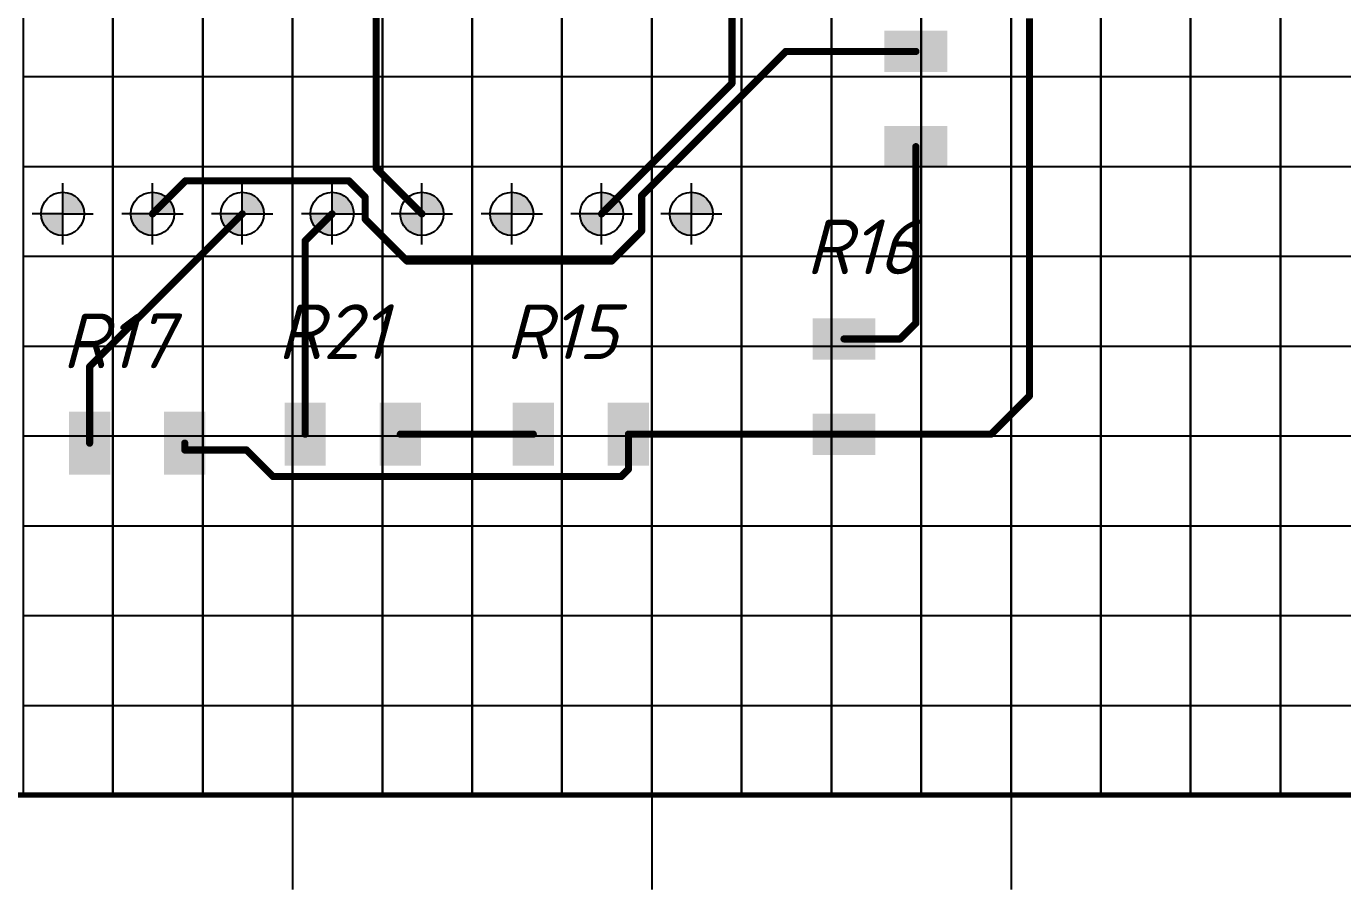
# Model space of a CAD drawing. Header units: millimetres. Extents: x 784 to 1625, y -303 to 291.
# Drawn here: x 947.1 to 1020.4, y -5.6 to 42.4 of the extents above; entities that cross this region are included whole.
import ezdxf

# ---------------------------------------------------------------- set-up
doc = ezdxf.new("R2010")
doc.units = ezdxf.units.MM
doc.header["$LTSCALE"] = 0.5
doc.layers.get('0').update_dxf_attribs({"lineweight": 60})
for name, color, linetype in [('TopLayer', 1, 'Continuous'), ('TopOverlay', 2, 'Continuous'), ('Тонкие', 7, 'Continuous')]:
    doc.layers.add(name, color=color, linetype=linetype)
doc.styles.get("Standard").update_dxf_attribs({"font": 'isocpeui.ttf', "width": 0.9})

# ---------------------------------------------------------------- blocks, each defined once
blk = doc.blocks.new('*U27')
at = {"layer": 'Тонкие'}
for p, q in [((-2.5, 2.5), (-2.5, -2.5)), ((-2.5, 2.5), (2.5, 2.5)), ((2.5, -2.5), (2.5, 2.5)), ((-2.5, -2.5), (2.5, -2.5))]:
    blk.add_line(p, q, dxfattribs=at)
blk = doc.blocks.new('*U28')
at = {"layer": 'Тонкие', "color": 0, "linetype": 'ByBlock', "lineweight": -2, "transparency": 16777216}
for p in [(65, 40), (70, 40), (75, 40), (80, 40), (85, 40), (90, 40), (95, 40), (100, 40), (105, 40), (110, 40), (115, 40), (120, 40), (125, 40), (130, 40), (135, 40), (65, 35), (70, 35), (75, 35), (80, 35), (85, 35), (90, 35), (95, 35), (100, 35), (105, 35), (110, 35), (115, 35), (120, 35), (125, 35), (130, 35), (135, 35), (65, 30), (70, 30), (75, 30), (80, 30), (85, 30), (90, 30), (95, 30), (100, 30), (105, 30), (110, 30), (115, 30), (120, 30), (125, 30), (130, 30), (135, 30), (65, 25), (70, 25), (75, 25), (80, 25), (85, 25), (90, 25), (95, 25), (100, 25), (105, 25), (110, 25), (115, 25), (120, 25), (125, 25), (130, 25), (135, 25), (65, 20), (70, 20), (75, 20), (80, 20), (85, 20), (90, 20), (95, 20), (100, 20), (105, 20), (110, 20), (115, 20), (120, 20), (125, 20), (130, 20), (135, 20), (65, 15), (70, 15), (75, 15), (80, 15), (85, 15), (90, 15), (95, 15), (100, 15), (105, 15), (110, 15), (115, 15), (120, 15), (125, 15), (130, 15), (135, 15), (65, 10), (70, 10), (75, 10), (80, 10), (85, 10), (90, 10), (95, 10), (100, 10), (105, 10), (110, 10), (115, 10), (120, 10), (125, 10), (130, 10), (135, 10), (65, 5), (70, 5), (75, 5), (80, 5), (85, 5), (90, 5), (95, 5), (100, 5), (105, 5), (110, 5), (115, 5), (120, 5), (125, 5), (130, 5), (135, 5), (65, 0), (70, 0), (75, 0), (80, 0), (85, 0), (90, 0), (95, 0), (100, 0), (105, 0), (110, 0), (115, 0), (120, 0), (125, 0), (130, 0), (135, 0)]:
    blk.add_blockref('*U27', p, dxfattribs=at)

msp = doc.modelspace()

# ---------------------------------------------------------------- hatches: boundary and pattern name
at = {"lineweight": -3}
for points in [[(950.355, 31.966, 0.414214), (949.151, 33.17), (949.151, 31.966)], [(955.355, 31.966, 0.414214), (954.151, 33.17), (954.151, 31.966)], [(960.355, 31.966, 0.414214), (959.151, 33.17), (959.151, 31.966)], [(965.355, 31.966, 0.414214), (964.151, 33.17), (964.151, 31.966)], [(970.355, 31.966, 0.414214), (969.151, 33.17), (969.151, 31.966)], [(975.355, 31.966, 0.414214), (974.151, 33.17), (974.151, 31.966)], [(980.355, 31.966, 0.414214), (979.151, 33.17), (979.151, 31.966)], [(985.355, 31.966, 0.414214), (984.151, 33.17), (984.151, 31.966)]]:
    msp.add_hatch(color=0, dxfattribs=at).paths.add_polyline_path(points)
h = msp.add_hatch(color=256, dxfattribs=at)
h.dxf.hatch_style = 1
h.paths.add_polyline_path([(949.151, 31.966), (947.947, 31.966, 0.414214), (949.151, 30.762)])
h = msp.add_hatch(color=256, dxfattribs=at)
h.dxf.hatch_style = 1
h.paths.add_polyline_path([(954.151, 31.966), (952.947, 31.966, 0.414214), (954.151, 30.762)])
h = msp.add_hatch(color=256, dxfattribs=at)
h.dxf.hatch_style = 1
h.paths.add_polyline_path([(959.151, 31.966), (957.947, 31.966, 0.414214), (959.151, 30.762)])
h = msp.add_hatch(color=256, dxfattribs=at)
h.dxf.hatch_style = 1
h.paths.add_polyline_path([(964.151, 31.966), (962.947, 31.966, 0.414214), (964.151, 30.762)])
h = msp.add_hatch(color=256, dxfattribs=at)
h.dxf.hatch_style = 1
h.paths.add_polyline_path([(969.151, 31.966), (967.947, 31.966, 0.414214), (969.151, 30.762)])
h = msp.add_hatch(color=256, dxfattribs=at)
h.dxf.hatch_style = 1
h.paths.add_polyline_path([(974.151, 31.966), (972.947, 31.966, 0.414214), (974.151, 30.762)])
h = msp.add_hatch(color=256, dxfattribs=at)
h.dxf.hatch_style = 1
h.paths.add_polyline_path([(979.151, 31.966), (977.947, 31.966, 0.414214), (979.151, 30.762)])
h = msp.add_hatch(color=256, dxfattribs=at)
h.dxf.hatch_style = 1
h.paths.add_polyline_path([(984.151, 31.966), (982.947, 31.966, 0.414214), (984.151, 30.762)])
at = {"layer": 'TopLayer'}
for points in [[(998.401, 42.156), (998.401, 39.856), (994.901, 39.856), (994.901, 42.156)], [(998.401, 36.856), (998.401, 34.556), (994.901, 34.556), (994.901, 36.856)], [(994.401, 26.156), (994.401, 23.856), (990.901, 23.856), (990.901, 26.156)], [(961.501, 21.456), (963.801, 21.456), (963.801, 17.956), (961.501, 17.956)], [(966.801, 21.456), (969.101, 21.456), (969.101, 17.956), (966.801, 17.956)], [(974.201, 21.456), (976.501, 21.456), (976.501, 17.956), (974.201, 17.956)], [(979.501, 21.456), (981.801, 21.456), (981.801, 17.956), (979.501, 17.956)], [(949.501, 20.956), (951.801, 20.956), (951.801, 17.456), (949.501, 17.456)], [(954.801, 20.956), (957.101, 20.956), (957.101, 17.456), (954.801, 17.456)], [(994.401, 20.856), (994.401, 18.556), (990.901, 18.556), (990.901, 20.856)]]:
    msp.add_hatch(color=1, dxfattribs=at).paths.add_polyline_path(points)

# ---------------------------------------------------------------- linework, layer by layer
at = {"lineweight": -3}
for p, q in [((949.151, 30.261), (949.151, 33.672)), ((954.151, 30.261), (954.151, 33.672)), ((959.151, 30.261), (959.151, 33.672)), ((964.151, 30.261), (964.151, 33.672)), ((969.151, 30.261), (969.151, 33.672)), ((974.151, 30.261), (974.151, 33.672)), ((979.151, 30.261), (979.151, 33.672)), ((984.151, 30.261), (984.151, 33.672)), ((949.151, 31.966), (947.445, 31.966)), ((949.151, 31.966), (950.857, 31.966)), ((954.151, 31.966), (952.445, 31.966)), ((954.151, 31.966), (955.857, 31.966)), ((959.151, 31.966), (957.445, 31.966)), ((959.151, 31.966), (960.857, 31.966)), ((964.151, 31.966), (962.445, 31.966)), ((964.151, 31.966), (965.857, 31.966)), ((969.151, 31.966), (967.445, 31.966)), ((969.151, 31.966), (970.857, 31.966)), ((974.151, 31.966), (972.445, 31.966)), ((974.151, 31.966), (975.857, 31.966)), ((979.151, 31.966), (977.445, 31.966)), ((979.151, 31.966), (980.857, 31.966)), ((984.151, 31.966), (982.445, 31.966)), ((984.151, 31.966), (985.857, 31.966))]:
    msp.add_line(p, q, dxfattribs=at)
for centre in [(949.151, 31.966), (954.151, 31.966), (959.151, 31.966), (964.151, 31.966), (969.151, 31.966), (974.151, 31.966), (979.151, 31.966), (984.151, 31.966)]:
    msp.add_circle(centre, 1.204, dxfattribs=at)
at = {"layer": 'TopLayer', "const_width": 0.4}
for points in [[(986.414, 39.23), (986.414, 68.15)], [(966.602, 34.515), (966.602, 51.538)], [(1002.975, 21.84), (1002.975, 42.852)], [(981.385, 32.98), (989.411, 41.006)], [(989.411, 41.006), (996.651, 41.006)], [(979.151, 31.966), (986.414, 39.23)], [(996.651, 25.884), (996.651, 35.706)], [(966.602, 34.515), (969.151, 31.966)], [(954.151, 31.966), (955.994, 33.809)], [(955.994, 33.809), (965.078, 33.809)], [(965.078, 33.809), (965.992, 32.895)], [(965.992, 31.676), (965.992, 32.895)], [(981.385, 31.015), (981.385, 32.98)], [(950.651, 23.466), (959.151, 31.966)], [(962.651, 30.466), (964.151, 31.966)], [(965.992, 31.676), (968.329, 29.339)], [(979.708, 29.339), (981.385, 31.015)], [(962.651, 19.706), (962.651, 30.466)], [(968.329, 29.339), (979.708, 29.339)], [(995.773, 25.006), (996.651, 25.884)], [(992.651, 25.006), (995.773, 25.006)], [(950.651, 19.206), (950.651, 23.466)], [(1000.841, 19.706), (1002.975, 21.84)], [(967.951, 19.706), (975.351, 19.706)], [(980.651, 17.756), (980.651, 19.706)], [(980.651, 19.706), (992.651, 19.706)], [(992.651, 19.706), (1000.841, 19.706)], [(955.951, 18.823), (955.951, 19.206)], [(955.951, 18.823), (959.388, 18.823)], [(959.388, 18.823), (960.862, 17.35)], [(980.245, 17.35), (980.651, 17.756)], [(960.862, 17.35), (980.245, 17.35)]]:
    msp.add_lwpolyline(points, dxfattribs=at)
at = {"layer": 'TopLayer', "const_width": 0.2}
for points in [[(989.311, 41.006, 1), (989.511, 41.006, 1)], [(989.311, 41.006, 1), (989.511, 41.006, 1)], [(996.551, 41.006, 1), (996.751, 41.006, 1)], [(986.314, 39.23, 1), (986.514, 39.23, 1)], [(986.314, 39.23, 1), (986.514, 39.23, 1)], [(996.551, 35.706, 1), (996.751, 35.706, 1)], [(966.502, 34.515, 1), (966.702, 34.515, 1)], [(966.502, 34.515, 1), (966.702, 34.515, 1)], [(955.894, 33.809, 1), (956.094, 33.809, 1)], [(955.894, 33.809, 1), (956.094, 33.809, 1)], [(964.978, 33.809, 1), (965.178, 33.809, 1)], [(964.978, 33.809, 1), (965.178, 33.809, 1)], [(965.892, 32.895, 1), (966.092, 32.895, 1)], [(965.892, 32.895, 1), (966.092, 32.895, 1)], [(981.285, 32.98, 1), (981.485, 32.98, 1)], [(981.285, 32.98, 1), (981.485, 32.98, 1)], [(954.051, 31.966, 1), (954.251, 31.966, 1)], [(959.051, 31.966, 1), (959.251, 31.966, 1)], [(964.051, 31.966, 1), (964.251, 31.966, 1)], [(965.892, 31.676, 1), (966.092, 31.676, 1)], [(965.892, 31.676, 1), (966.092, 31.676, 1)], [(969.051, 31.966, 1), (969.251, 31.966, 1)], [(979.051, 31.966, 1), (979.251, 31.966, 1)], [(981.285, 31.015, 1), (981.485, 31.015, 1)], [(981.285, 31.015, 1), (981.485, 31.015, 1)], [(962.551, 30.466, 1), (962.751, 30.466, 1)], [(962.551, 30.466, 1), (962.751, 30.466, 1)], [(968.229, 29.339, 1), (968.429, 29.339, 1)], [(968.229, 29.339, 1), (968.429, 29.339, 1)], [(979.608, 29.339, 1), (979.808, 29.339, 1)], [(979.608, 29.339, 1), (979.808, 29.339, 1)], [(996.551, 25.884, 1), (996.751, 25.884, 1)], [(996.551, 25.884, 1), (996.751, 25.884, 1)], [(992.551, 25.006, 1), (992.751, 25.006, 1)], [(995.673, 25.006, 1), (995.873, 25.006, 1)], [(995.673, 25.006, 1), (995.873, 25.006, 1)], [(950.551, 23.466, 1), (950.751, 23.466, 1)], [(950.551, 23.466, 1), (950.751, 23.466, 1)], [(1002.875, 21.84, 1), (1003.075, 21.84, 1)], [(1002.875, 21.84, 1), (1003.075, 21.84, 1)], [(962.551, 19.706, 1), (962.751, 19.706, 1)], [(967.851, 19.706, 1), (968.051, 19.706, 1)], [(975.251, 19.706, 1), (975.451, 19.706, 1)], [(980.551, 19.706, 1), (980.751, 19.706, 1)], [(980.551, 19.706, 1), (980.751, 19.706, 1)], [(992.551, 19.706, 1), (992.751, 19.706, 1)], [(992.551, 19.706, 1), (992.751, 19.706, 1)], [(1000.741, 19.706, 1), (1000.941, 19.706, 1)], [(1000.741, 19.706, 1), (1000.941, 19.706, 1)], [(950.551, 19.206, 1), (950.751, 19.206, 1)], [(955.851, 19.206, 1), (956.051, 19.206, 1)], [(955.851, 18.823, 1), (956.051, 18.823, 1)], [(955.851, 18.823, 1), (956.051, 18.823, 1)], [(959.288, 18.823, 1), (959.488, 18.823, 1)], [(959.288, 18.823, 1), (959.488, 18.823, 1)], [(980.551, 17.756, 1), (980.751, 17.756, 1)], [(980.551, 17.756, 1), (980.751, 17.756, 1)], [(960.762, 17.35, 1), (960.962, 17.35, 1)], [(960.762, 17.35, 1), (960.962, 17.35, 1)], [(980.145, 17.35, 1), (980.345, 17.35, 1)], [(980.145, 17.35, 1), (980.345, 17.35, 1)]]:
    msp.add_lwpolyline(points, format="xyb", close=True, dxfattribs=at)
at = {"layer": 'Тонкие', "lineweight": 70}
msp.add_line((1182.102, -0.394), (881.95, -0.394), dxfattribs=at)
at = {"layer": 'Тонкие'}
for p, q in [((961.95, -0.394), (961.95, -5.644)), ((981.95, -0.394), (981.95, -5.644)), ((1001.95, -0.394), (1001.95, -5.644))]:
    msp.add_line(p, q, dxfattribs=at)

# ---------------------------------------------------------------- block references
msp.add_blockref('*U28', (884.45, 2.106), dxfattribs=at)

# ---------------------------------------------------------------- texts
at = {"layer": 'TopOverlay'}
for s, p in [('R16', (990.521, 28.609)), ('R17', (949.119, 23.377)), ('R21', (961.108, 23.885)), ('R15', (973.808, 23.885))]:
    msp.add_text(s, height=3.048, dxfattribs=at).set_placement(p)

doc.saveas('drawing.dxf')
